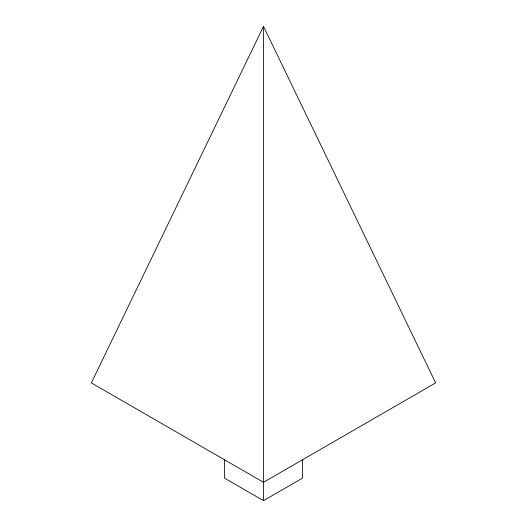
<?xml version="1.0" encoding="UTF-8"?>
<svg xmlns="http://www.w3.org/2000/svg" width="527" height="527" viewBox="0 0 527 527"><rect width="100%" height="100%" fill="white"/><g stroke="black" fill="none" stroke-linecap="round" stroke-linejoin="round"><path stroke-width="0.79" d="M263.5 26.35L91.355 382.905L263.5 482.291L435.645 382.905L263.5 26.35L263.5 500.65L224.515 478.141L224.515 459.221M263.5 500.65L302.485 478.141L302.485 459.221"/></g></svg>
